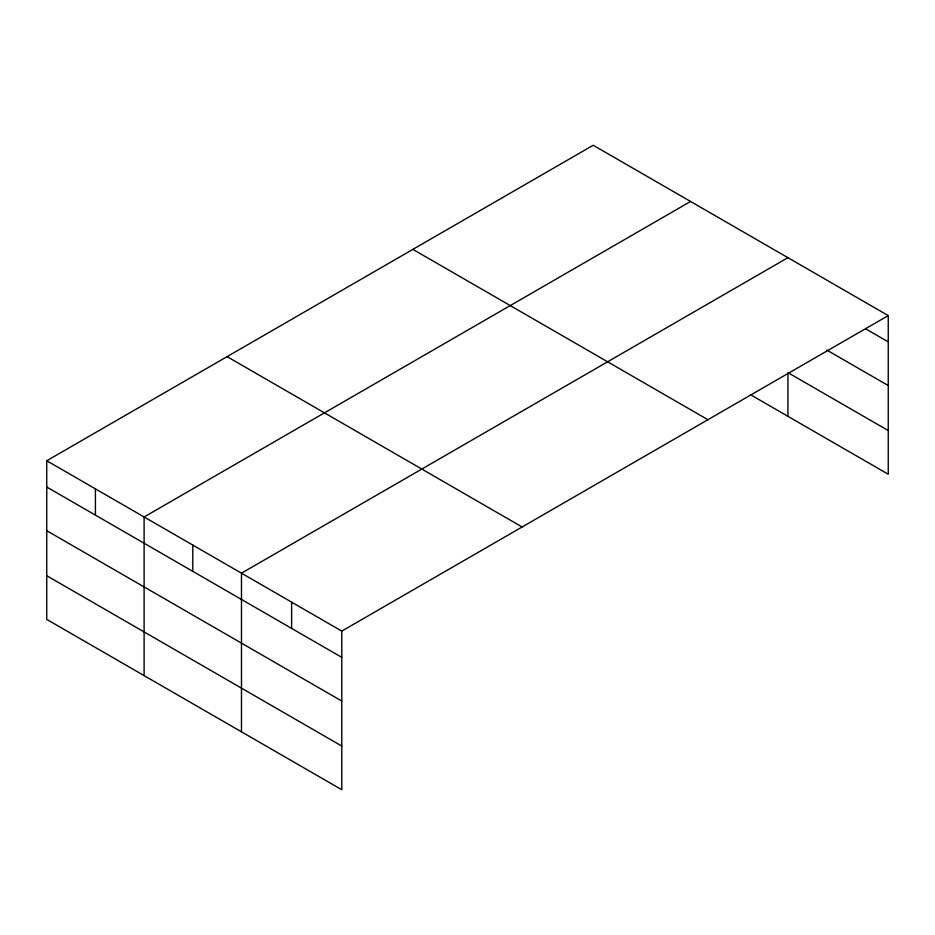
<?xml version="1.0" encoding="UTF-8"?>
<svg xmlns="http://www.w3.org/2000/svg" width="935" height="935" viewBox="0 0 935 935"><rect width="100%" height="100%" fill="white"/><g stroke="black" fill="none" stroke-linecap="round" stroke-linejoin="round"><path stroke-width="1.4" d="M888.25 315.598L593.211 145.264L46.75 460.756L46.75 619.402L341.789 789.736L341.789 631.102L888.25 315.598L888.25 474.244L750.489 394.71M690.579 201.469L144.107 516.973L144.107 675.608M787.936 257.686L241.475 573.178L241.475 731.824M865.681 328.839L888.25 341.871M826.809 350.076L888.25 385.547M888.25 430.556L787.936 372.644L787.936 416.332M412.884 249.376L707.912 419.71M227.088 356.644L522.116 526.978M46.75 460.756L341.789 631.102M46.75 487.03L341.789 657.363M46.75 530.706L341.789 701.051M46.75 575.715L341.789 746.06M291.627 602.14L291.627 628.413M192.797 545.082L192.797 571.343M95.428 488.865L95.428 515.138"/></g></svg>
